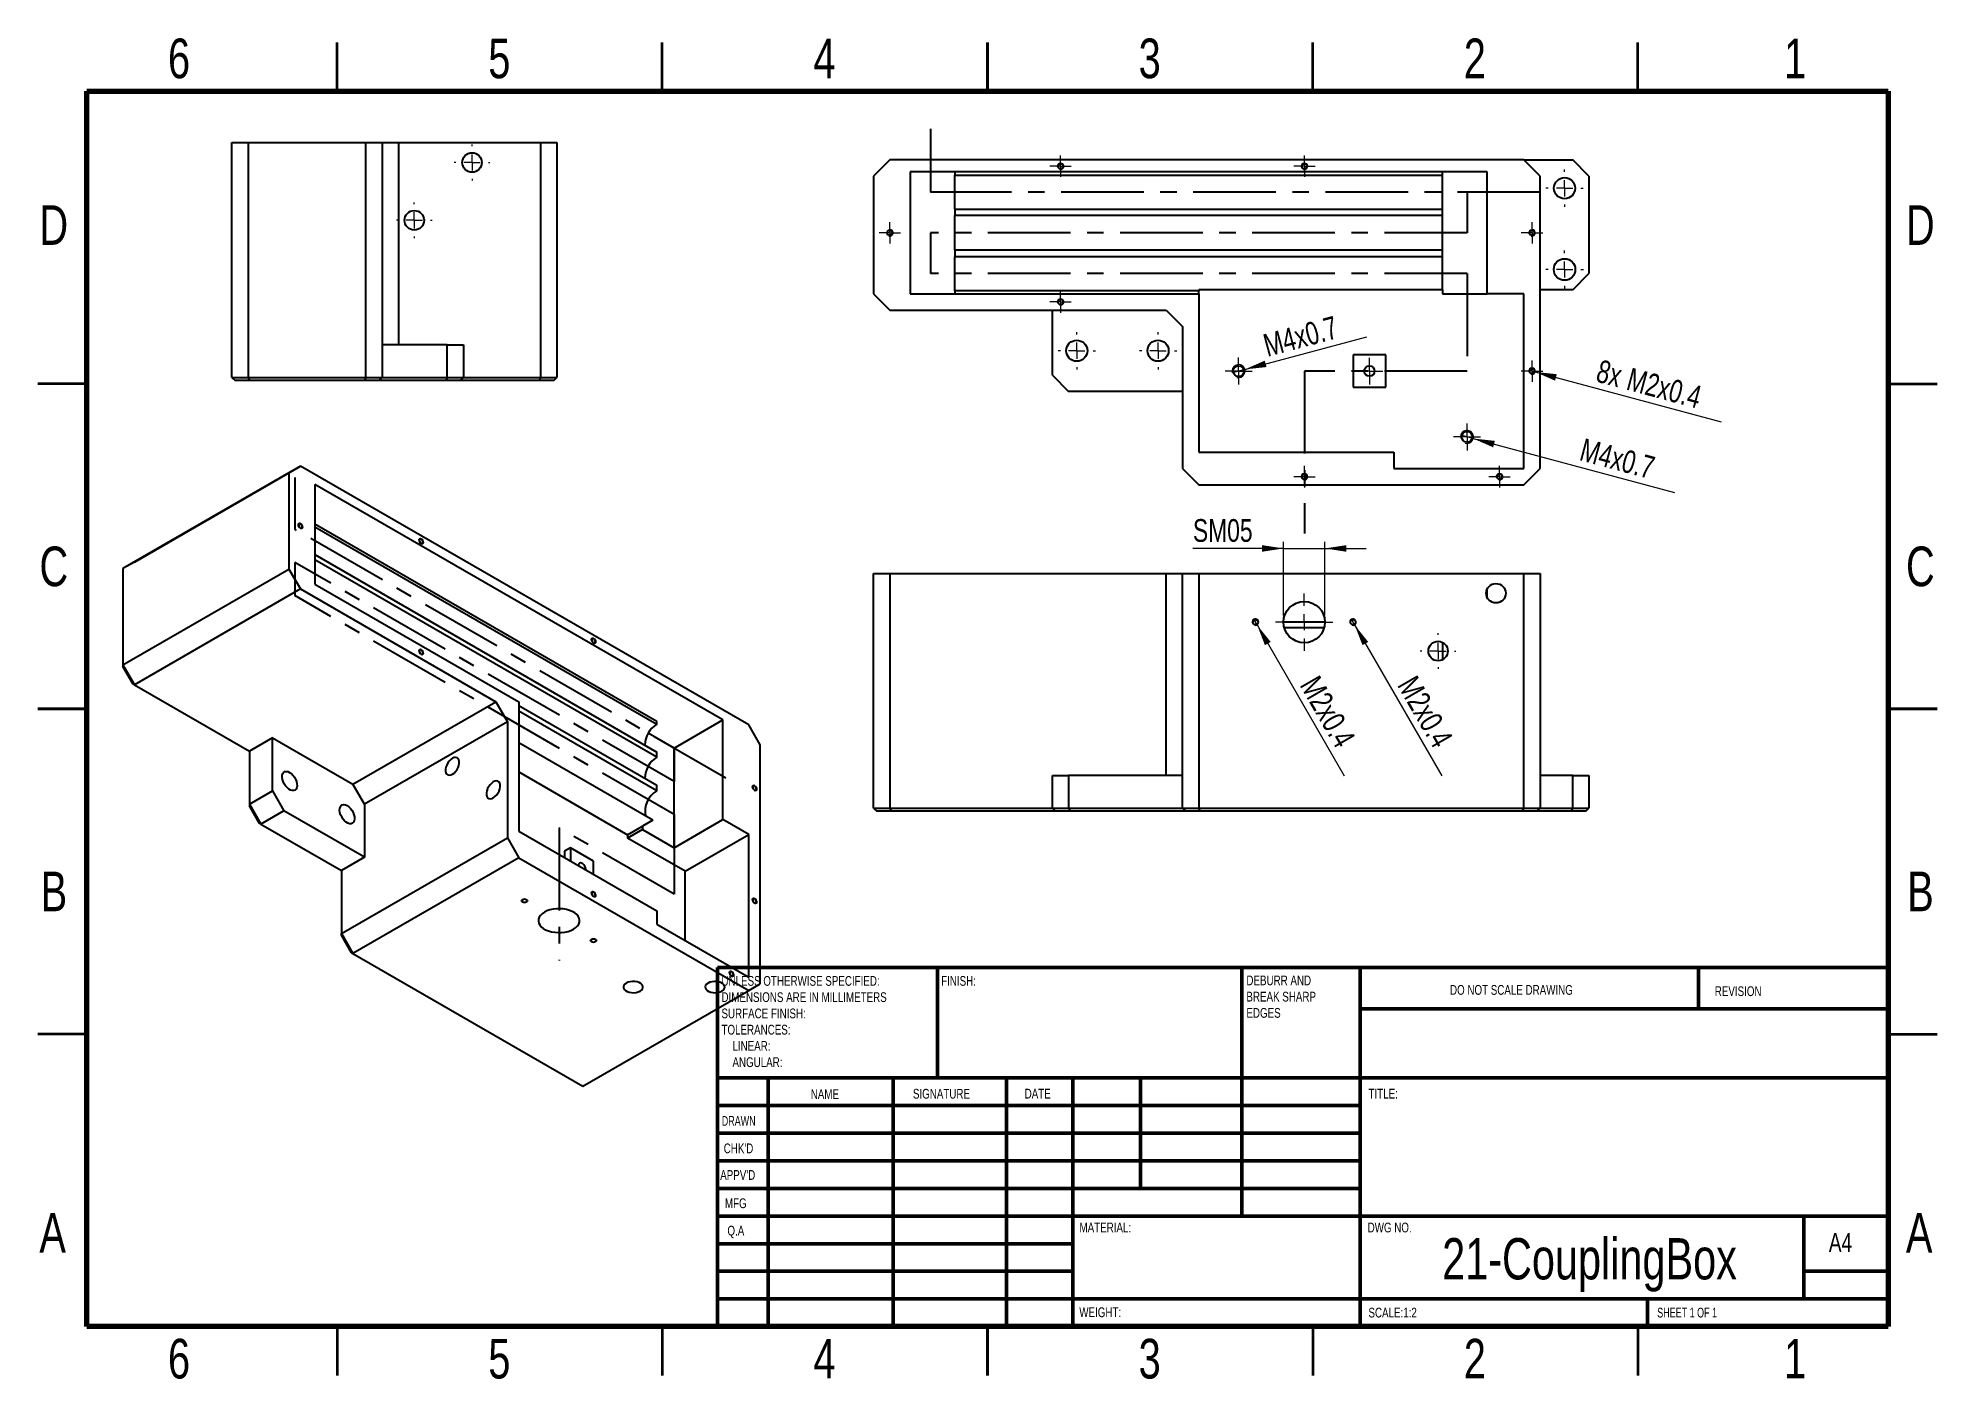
# Model space of a CAD drawing. Header units: millimetres. Extents: x 2 to 294, y 2 to 208.
import ezdxf

# ---------------------------------------------------------------- set-up
doc = ezdxf.new("R2010")
doc.units = ezdxf.units.MM
doc.linetypes.add('CENTERX2', pattern=[20.32, 12.7, -2.54, 2.54, -2.54])
doc.styles.add('SLDTEXTSTYLE0', font='TXT', dxfattribs={"width": 0.75})
doc.styles.add('SLDTEXTSTYLE1', font='TXT', dxfattribs={"width": 0.686449})
doc.styles.add('SLDTEXTSTYLE2', font='TXT', dxfattribs={"width": 0.6875})
doc.dimstyles.new('SLDDIMSTYLE0', dxfattribs={"dimtxt": 3.5, "dimasz": 3.302, "dimexe": 0, "dimexo": 0.0625, "dimgap": 0.875, "dimtad": 1, "dimlfac": 2, "dimrnd": 1e-09, "dimzin": 12, "dimdsep": 46, "dimtxsty": 'SLDTEXTSTYLE0', "dimblk1": 'NONE', "dimsah": 1, "dimcen": 0, "dimadec": 0, "dimazin": 3, "dimtfac": 1, "dimtmove": 0, "dimatfit": 3, "dimldrblk": 'NONE', "dimfxl": 0, "dimfrac": 2, "dimtolj": 1, "dimtzin": 12, "dimarcsym": 0})
doc.dimstyles.new('SLDDIMSTYLE1', dxfattribs={"dimtxt": 3.5, "dimasz": 3.302, "dimexe": 0, "dimexo": 0.0625, "dimgap": 0.875, "dimtad": 1, "dimlfac": 2, "dimrnd": 1e-09, "dimzin": 12, "dimdsep": 46, "dimtxsty": 'SLDTEXTSTYLE0', "dimblk1": 'NONE', "dimsah": 1, "dimcen": 0, "dimadec": 0, "dimazin": 3, "dimtfac": 1, "dimtmove": 0, "dimatfit": 3, "dimldrblk": 'NONE', "dimfxl": 0, "dimfrac": 2, "dimtolj": 1, "dimtzin": 12, "dimarcsym": 0})
doc.dimstyles.new('SLDDIMSTYLE2', dxfattribs={"dimtxt": 3.5, "dimasz": 3.302, "dimexe": 0, "dimexo": 0.0625, "dimgap": 0.875, "dimtad": 1, "dimlfac": 2, "dimrnd": 1e-09, "dimzin": 12, "dimdsep": 46, "dimtxsty": 'SLDTEXTSTYLE0', "dimsah": 1, "dimcen": 0.09, "dimadec": 0, "dimazin": 3, "dimtfac": 1, "dimtmove": 0, "dimatfit": 0, "dimfxl": 0, "dimfrac": 2, "dimtolj": 1, "dimtzin": 12, "dimarcsym": 0})

# ---------------------------------------------------------------- blocks, each defined once
blk = doc.blocks.new('SW_NOTE_0')
at = {"color": 0, "linetype": 'Continuous', "lineweight": 0, "char_height": 1.5, "attachment_point": 1, "style": 'SLDTEXTSTYLE0'}
for s, insert in [('UNLESS OTHERWISE SPECIFIED:', (0, 1.93)), ('DIMENSIONS ARE IN MILLIMETERS', (0, -0.57)), ('TOLERANCES:', (0, -5.57)), ('SURFACE FINISH:', (0, -3.07)), ('LINEAR:', (1.69, -8.07)), ('ANGULAR:', (1.69, -10.57))]:
    blk.add_mtext(s, dxfattribs=dict(at, insert=insert))
blk = doc.blocks.new('SW_NOTE_0_1')
at = {"color": 0, "linetype": 'Continuous', "lineweight": 0, "char_height": 1.5, "attachment_point": 1, "style": 'SLDTEXTSTYLE0'}
for s, insert in [('DEBURR AND', (0, 1.93)), ('BREAK SHARP', (0, -0.57)), ('EDGES', (0, -3.07))]:
    blk.add_mtext(s, dxfattribs=dict(at, insert=insert))
blk = doc.blocks.new('_D')
at = {"color": 7, "linetype": 'Continuous', "lineweight": 0}
for q in [(231.75, 157.1), (261.33, 149.17)]:
    blk.add_line((232.71, 156.84), q, dxfattribs=at)
at = {"color": 7, "linetype": 'Continuous', "lineweight": 18}
blk.add_solid([(232.71, 156.84), (235.77, 155.49), (236.03, 156.48)], dxfattribs=at)
at = {"color": 7, "linetype": 'Continuous', "lineweight": 18, "char_height": 3.5, "attachment_point": 1, "rotation": 345, "style": 'SLDTEXTSTYLE0'}
for s, insert in [('8x', (242.78, 158.79)), ('M2x0.4', (247.45, 157.54))]:
    blk.add_mtext(s, dxfattribs=dict(at, insert=insert))
blk = doc.blocks.new('_None')
blk = doc.blocks.new('_D_1')
at = {"color": 7, "linetype": 'Continuous', "lineweight": 0}
for q in [(206.82, 162.25), (186.14, 156.71)]:
    blk.add_line((188.07, 157.23), q, dxfattribs=at)
at = {"color": 7, "linetype": 'Continuous', "lineweight": 18}
blk.add_solid([(188.07, 157.23), (191.4, 157.59), (191.13, 158.57)], dxfattribs=at)
at = {"color": 7, "linetype": 'Continuous', "lineweight": 18, "insert": (190.62, 162.52), "char_height": 3.5, "attachment_point": 1, "rotation": 15, "style": 'SLDTEXTSTYLE0'}
blk.add_mtext('M4x0.7', dxfattribs=at)
blk = doc.blocks.new('_D_2')
at = {"color": 7, "linetype": 'Continuous', "lineweight": 0}
for q in [(221.26, 147.11), (254.13, 138.3)]:
    blk.add_line((223.2, 146.59), q, dxfattribs=at)
at = {"color": 7, "linetype": 'Continuous', "lineweight": 18}
blk.add_solid([(223.2, 146.59), (226.25, 145.24), (226.52, 146.23)], dxfattribs=at)
at = {"color": 7, "linetype": 'Continuous', "lineweight": 18, "insert": (240.25, 146.68), "char_height": 3.5, "attachment_point": 1, "rotation": 345, "style": 'SLDTEXTSTYLE0'}
blk.add_mtext('M4x0.7', dxfattribs=at)
blk = doc.blocks.new('SW_CENTERMARKSYMBOL_0')
at = {"color": 0, "linetype": 'Continuous', "lineweight": 18}
for p, q in [((-1.25, 0), (-2.05, 0)), ((0, 0), (-1.25, 0)), ((0, 1.25), (0, 2.05)), ((0, 0), (0, 1.25)), ((0, 0), (0, -1.25)), ((0, 0), (1.25, 0)), ((1.25, 0), (2.05, 0)), ((0, -1.25), (0, -2.05))]:
    blk.add_line(p, q, dxfattribs=at)
blk = doc.blocks.new('SW_CENTERMARKSYMBOL_1')
at = {"color": 0, "linetype": 'Continuous', "lineweight": 18}
for p, q in [((-2.5, 0), (-2.875, 0)), ((0, 0), (-1.25, 0)), ((0, 2.5), (0, 2.875)), ((0, 0), (0, 1.25)), ((0, 0), (0, -1.25)), ((0, 0), (1.25, 0)), ((2.5, 0), (2.875, 0)), ((0, -2.5), (0, -2.875))]:
    blk.add_line(p, q, dxfattribs=at)
blk = doc.blocks.new('SW_CENTERMARKSYMBOL_2')
at = {"color": 0, "linetype": 'Continuous', "lineweight": 18}
for p, q in [((-2.5, 0), (-2.875, 0)), ((0, 0), (-1.25, 0)), ((0, 2.5), (0, 2.875)), ((0, 0), (0, 1.25)), ((0, 0), (0, -1.25)), ((0, 0), (1.25, 0)), ((2.5, 0), (2.875, 0)), ((0, -2.5), (0, -2.875))]:
    blk.add_line(p, q, dxfattribs=at)
blk = doc.blocks.new('SW_CENTERMARKSYMBOL_3')
at = {"color": 0, "linetype": 'Continuous', "lineweight": 18}
for p, q in [((-2.5, 0), (-2.875, 0)), ((0, 0), (-1.25, 0)), ((0, 2.5), (0, 2.875)), ((0, 0), (0, 1.25)), ((0, 0), (0, -1.25)), ((0, 0), (1.25, 0)), ((2.5, 0), (2.875, 0)), ((0, -2.5), (0, -2.875))]:
    blk.add_line(p, q, dxfattribs=at)
blk = doc.blocks.new('SW_CENTERMARKSYMBOL_4')
at = {"color": 0, "linetype": 'Continuous', "lineweight": 18}
for p, q in [((-2.5, 0), (-2.9, 0)), ((0, 0), (-1.25, 0)), ((0, 2.5), (0, 2.9)), ((0, 0), (0, 1.25)), ((0, 0), (0, -1.25)), ((0, 0), (1.25, 0)), ((2.5, 0), (2.9, 0)), ((0, -2.5), (0, -2.9))]:
    blk.add_line(p, q, dxfattribs=at)
blk = doc.blocks.new('SW_CENTERMARKSYMBOL_5')
at = {"color": 0, "linetype": 'Continuous', "lineweight": 18}
for p, q in [((-1.25, 0), (-1.65, 0)), ((0, 0), (-1.25, 0)), ((0, 1.25), (0, 1.65)), ((0, 0), (0, 1.25)), ((0, 0), (0, -1.25)), ((0, 0), (1.25, 0)), ((1.25, 0), (1.65, 0)), ((0, -1.25), (0, -1.65))]:
    blk.add_line(p, q, dxfattribs=at)
blk = doc.blocks.new('SW_CENTERMARKSYMBOL_6')
at = {"color": 0, "linetype": 'Continuous', "lineweight": 18}
for p, q in [((-1.25, 0), (-1.65, 0)), ((0, 0), (-1.25, 0)), ((0, 1.25), (0, 1.65)), ((0, 0), (0, 1.25)), ((0, 0), (0, -1.25)), ((0, 0), (1.25, 0)), ((1.25, 0), (1.65, 0)), ((0, -1.25), (0, -1.65))]:
    blk.add_line(p, q, dxfattribs=at)
blk = doc.blocks.new('SW_CENTERMARKSYMBOL_7')
at = {"color": 0, "linetype": 'Continuous', "lineweight": 18}
for p, q in [((-1.25, 0), (-1.65, 0)), ((0, 0), (-1.25, 0)), ((0, 1.25), (0, 1.65)), ((0, 0), (0, 1.25)), ((0, 0), (0, -1.25)), ((0, 0), (1.25, 0)), ((1.25, 0), (1.65, 0)), ((0, -1.25), (0, -1.65))]:
    blk.add_line(p, q, dxfattribs=at)
blk = doc.blocks.new('SW_CENTERMARKSYMBOL_8')
at = {"color": 0, "linetype": 'Continuous', "lineweight": 18}
for p, q in [((-1.25, 0), (-1.65, 0)), ((0, 0), (-1.25, 0)), ((0, 1.25), (0, 1.65)), ((0, 0), (0, 1.25)), ((0, 0), (0, -1.25)), ((0, 0), (1.25, 0)), ((1.25, 0), (1.65, 0)), ((0, -1.25), (0, -1.65))]:
    blk.add_line(p, q, dxfattribs=at)
blk = doc.blocks.new('SW_CENTERMARKSYMBOL_9')
at = {"color": 0, "linetype": 'Continuous', "lineweight": 18}
for p, q in [((-1.25, 0), (-1.65, 0)), ((0, 0), (-1.25, 0)), ((0, 1.25), (0, 1.65)), ((0, 0), (0, 1.25)), ((0, 0), (0, -1.25)), ((0, 0), (1.25, 0)), ((1.25, 0), (1.65, 0)), ((0, -1.25), (0, -1.65))]:
    blk.add_line(p, q, dxfattribs=at)
blk = doc.blocks.new('SW_CENTERMARKSYMBOL_10')
at = {"color": 0, "linetype": 'Continuous', "lineweight": 18}
for p, q in [((-1.25, 0), (-1.65, 0)), ((0, 0), (-1.25, 0)), ((0, 1.25), (0, 1.65)), ((0, 0), (0, 1.25)), ((0, 0), (0, -1.25)), ((0, 0), (1.25, 0)), ((1.25, 0), (1.65, 0)), ((0, -1.25), (0, -1.65))]:
    blk.add_line(p, q, dxfattribs=at)
blk = doc.blocks.new('SW_CENTERMARKSYMBOL_11')
at = {"color": 0, "linetype": 'Continuous', "lineweight": 18}
for p, q in [((-1.25, 0), (-2.075, 0)), ((0, 0), (-1.25, 0)), ((0, 1.25), (0, 2.075)), ((0, 0), (0, 1.25)), ((0, 0), (0, -1.25)), ((0, 0), (1.25, 0)), ((1.25, 0), (2.075, 0)), ((0, -1.25), (0, -2.075))]:
    blk.add_line(p, q, dxfattribs=at)
blk = doc.blocks.new('SW_CENTERMARKSYMBOL_12')
at = {"color": 0, "linetype": 'Continuous', "lineweight": 18}
for p, q in [((-1.25, 0), (-2.075, 0)), ((0, 0), (-1.25, 0)), ((0, 1.25), (0, 2.075)), ((0, 0), (0, 1.25)), ((0, 0), (0, -1.25)), ((0, 0), (1.25, 0)), ((1.25, 0), (2.075, 0)), ((0, -1.25), (0, -2.075))]:
    blk.add_line(p, q, dxfattribs=at)
blk = doc.blocks.new('SW_CENTERMARKSYMBOL_13')
at = {"color": 0, "linetype": 'Continuous', "lineweight": 18}
for p, q in [((-1.25, 0), (-1.65, 0)), ((0, 0), (-1.25, 0)), ((0, 1.25), (0, 1.65)), ((0, 0), (0, 1.25)), ((0, 0), (0, -1.25)), ((0, 0), (1.25, 0)), ((1.25, 0), (1.65, 0)), ((0, -1.25), (0, -1.65))]:
    blk.add_line(p, q, dxfattribs=at)
blk = doc.blocks.new('SW_CENTERMARKSYMBOL_14')
at = {"color": 0, "linetype": 'Continuous', "lineweight": 18}
for p, q in [((-1.25, 0), (-1.65, 0)), ((0, 0), (-1.25, 0)), ((0, 1.25), (0, 1.65)), ((0, 0), (0, 1.25)), ((0, 0), (0, -1.25)), ((0, 0), (1.25, 0)), ((1.25, 0), (1.65, 0)), ((0, -1.25), (0, -1.65))]:
    blk.add_line(p, q, dxfattribs=at)
blk = doc.blocks.new('_D_3')
at = {"color": 7, "linetype": 'Continuous', "lineweight": 0}
for p, q in [((194.02, 129.69), (180.09, 129.69)), ((194.02, 119.35), (194.02, 130.69)), ((194.02, 129.69), (200.37, 129.69)), ((200.37, 119.35), (200.37, 130.69)), ((200.37, 129.69), (206.72, 129.69))]:
    blk.add_line(p, q, dxfattribs=at)
at = {"color": 7, "linetype": 'Continuous', "lineweight": 18}
for points in [[(194.02, 129.69), (190.72, 130.19), (190.72, 129.18)], [(200.37, 129.69), (203.68, 129.18), (203.68, 130.19)]]:
    blk.add_solid(points, dxfattribs=at)
at = {"color": 7, "linetype": 'Continuous', "lineweight": 18, "insert": (180.09, 134.2), "char_height": 3.5, "attachment_point": 1, "style": 'SLDTEXTSTYLE0'}
blk.add_mtext('SM05', dxfattribs=at)
blk = doc.blocks.new('_D_4')
at = {"color": 7, "linetype": 'Continuous', "lineweight": 0}
for q in [(189.45, 118.79), (203.36, 94.7)]:
    blk.add_line((189.95, 117.92), q, dxfattribs=at)
at = {"color": 7, "linetype": 'Continuous', "lineweight": 18}
blk.add_solid([(189.95, 117.92), (191.16, 114.81), (192.04, 115.31)], dxfattribs=at)
at = {"color": 7, "linetype": 'Continuous', "lineweight": 18, "insert": (199.45, 110.43), "char_height": 3.5, "attachment_point": 1, "rotation": 300, "style": 'SLDTEXTSTYLE0'}
blk.add_mtext('M2x0.4', dxfattribs=at)
blk = doc.blocks.new('_D_5')
at = {"color": 7, "linetype": 'Continuous', "lineweight": 0}
for q in [(204.45, 118.79), (218.36, 94.7)]:
    blk.add_line((204.95, 117.92), q, dxfattribs=at)
at = {"color": 7, "linetype": 'Continuous', "lineweight": 18}
blk.add_solid([(204.95, 117.92), (206.16, 114.81), (207.04, 115.31)], dxfattribs=at)
at = {"color": 7, "linetype": 'Continuous', "lineweight": 18, "insert": (214.45, 110.43), "char_height": 3.5, "attachment_point": 1, "rotation": 300, "style": 'SLDTEXTSTYLE0'}
blk.add_mtext('M2x0.4', dxfattribs=at)
blk = doc.blocks.new('SW_CENTERMARKSYMBOL_15')
at = {"color": 0, "linetype": 'Continuous', "lineweight": 18}
for p, q in [((-2.5, 0), (-2.75, 0)), ((0, 0), (-1.25, 0)), ((0, 2.5), (0, 2.75)), ((0, 0), (0, 1.25)), ((0, 0), (0, -1.25)), ((0, 0), (1.25, 0)), ((2.5, 0), (2.75, 0)), ((0, -2.5), (0, -2.75))]:
    blk.add_line(p, q, dxfattribs=at)
blk = doc.blocks.new('SW_CENTERMARKSYMBOL_16')
at = {"color": 0, "linetype": 'Continuous', "lineweight": 18}
for p, q in [((0, 2.5), (0, 4.425)), ((-2.5, 0), (-4.425, 0)), ((0, 0), (-1.25, 0)), ((0, 0), (0, 1.25)), ((0, 0), (0, -1.25)), ((0, 0), (1.25, 0)), ((2.5, 0), (4.425, 0)), ((0, -2.5), (0, -4.425))]:
    blk.add_line(p, q, dxfattribs=at)
blk = doc.blocks.new('SW_CENTERMARKSYMBOL_17')
at = {"color": 0, "linetype": 'Continuous', "lineweight": 18}
for p, q in [((-2.5, 0), (-2.75, 0)), ((0, 0), (-1.25, 0)), ((0, 2.5), (0, 2.75)), ((0, 0), (0, 1.25)), ((0, 0), (0, -1.25)), ((0, 0), (1.25, 0)), ((2.5, 0), (2.75, 0)), ((0, -2.5), (0, -2.75))]:
    blk.add_line(p, q, dxfattribs=at)
blk = doc.blocks.new('SW_CENTERMARKSYMBOL_18')
at = {"color": 0, "linetype": 'Continuous', "lineweight": 18}
for p, q in [((-2.5, 0), (-2.75, 0)), ((0, 0), (-1.25, 0)), ((0, 2.5), (0, 2.75)), ((0, 0), (0, 1.25)), ((0, 0), (0, -1.25)), ((0, 0), (1.25, 0)), ((2.5, 0), (2.75, 0)), ((0, -2.5), (0, -2.75))]:
    blk.add_line(p, q, dxfattribs=at)

msp = doc.modelspace()

# ---------------------------------------------------------------- linework, layer by layer
at = {"color": 7, "linetype": 'Continuous', "lineweight": 35}
for p, q in [((48.5, 200), (48.5, 207.5)), ((98.5, 200), (98.5, 207.5)), ((148.5, 207.5), (148.5, 200)), ((148.5, 200), (148.5, 207.5)), ((198.5, 200), (198.5, 207.5)), ((248.5, 200), (248.5, 207.5)), ((10, 155), (2.5, 155)), ((287, 155), (294.5, 155)), ((2.5, 105), (10, 105)), ((10, 105), (2.5, 105)), ((294.5, 105), (287, 105)), ((287, 105), (294.5, 105)), ((10, 55), (2.5, 55)), ((287, 55), (294.5, 55)), ((48.5, 10), (48.5, 2.5)), ((98.5, 10), (98.5, 2.5)), ((148.5, 2.5), (148.5, 10)), ((148.5, 10), (148.5, 2.5)), ((198.5, 10), (198.5, 2.5)), ((248.5, 10), (248.5, 2.5))]:
    msp.add_line(p, q, dxfattribs=at)
at = {"color": 7, "linetype": 'Continuous', "lineweight": 70}
for p, q in [((10, 10), (10, 200)), ((10, 200), (287, 200)), ((287, 200), (287, 10)), ((287, 10), (10, 10))]:
    msp.add_line(p, q, dxfattribs=at)
at = {"color": 7, "linetype": 'CENTERX2'}
for p, q in [((139.7295, 194.2184), (139.7295, 184.4697)), ((233.4795, 184.4697), (139.7295, 184.4697)), ((222.2295, 184.4697), (222.2295, 178.2197)), ((222.2295, 178.2197), (139.7295, 178.2197)), ((139.7295, 178.2197), (139.7295, 171.9697)), ((222.2295, 171.9697), (139.7295, 171.9697)), ((222.2295, 171.9697), (222.2295, 156.9697)), ((222.2295, 156.9697), (197.2295, 156.9697)), ((197.2295, 156.9697), (197.2295, 131.9697)), ((41.9714, 140.5988), (41.9714, 132.6385)), ((108.2627, 94.3694), (41.9714, 132.6385)), ((100.3077, 93.8583), (41.9714, 127.5352)), ((41.9714, 127.5352), (41.9714, 122.4318)), ((100.3077, 88.755), (41.9714, 122.4318)), ((100.3077, 98.9617), (100.3077, 93.8583)), ((100.3077, 88.755), (100.3077, 76.5068)), ((100.3077, 76.5068), (82.6301, 86.7119)), ((82.6301, 86.7119), (82.6301, 66.2984))]:
    msp.add_line(p, q, dxfattribs=at)
at = {"color": 7, "linetype": 'Continuous', "lineweight": 25}
for p, q in [((32.3027, 156.0036), (32.3027, 192.1036)), ((32.3027, 192.1036), (34.8027, 192.1036)), ((34.8027, 192.1036), (34.8027, 156.0036)), ((34.8027, 192.1036), (52.9277, 192.1036)), ((52.9277, 156.0036), (52.9277, 192.1036)), ((52.9277, 192.1036), (55.4277, 192.1036)), ((55.4277, 192.1036), (55.4277, 156.0036)), ((55.4277, 192.1036), (57.9277, 192.1036)), ((57.9277, 192.1036), (57.9277, 161.0036)), ((57.9277, 192.1036), (79.8027, 192.1036)), ((79.8027, 156.0036), (79.8027, 192.1036)), ((79.8027, 192.1036), (82.3027, 192.1036)), ((82.3027, 192.1036), (82.3027, 156.0036)), ((133.4795, 189.4697), (130.9795, 186.9697)), ((130.9795, 186.9697), (130.9795, 168.8447)), ((230.9795, 189.4697), (133.4795, 189.4697)), ((136.6045, 187.5947), (136.6045, 168.8447)), ((225.3545, 187.5947), (136.6045, 187.5947)), ((143.4795, 187.5947), (143.4795, 187.1259)), ((143.4795, 187.1259), (218.4795, 187.1259)), ((143.4795, 181.8759), (143.4795, 187.1259)), ((218.4795, 187.1259), (218.4795, 187.5947)), ((218.4795, 181.8759), (218.4795, 187.1259)), ((225.3545, 168.8447), (225.3545, 187.5947)), ((233.4795, 186.9697), (230.9795, 189.4697)), ((230.9795, 189.4697), (238.4795, 189.4697)), ((233.4795, 141.9697), (233.4795, 186.9697)), ((240.9795, 186.9697), (238.4795, 189.4697)), ((240.9795, 186.9697), (240.9795, 171.9697)), ((143.4795, 181.8759), (218.4795, 181.8759)), ((143.4795, 181.8759), (143.4795, 180.8888)), ((218.4795, 180.8888), (218.4795, 181.8759)), ((218.4795, 180.8888), (143.4795, 180.8888)), ((143.4795, 175.6388), (143.4795, 180.8888)), ((218.4795, 175.6388), (218.4795, 180.8888)), ((143.4795, 175.6388), (218.4795, 175.6388)), ((143.4795, 175.6388), (143.4795, 174.5634)), ((218.4795, 174.5634), (218.4795, 175.6388)), ((218.4795, 174.5634), (143.4795, 174.5634)), ((143.4795, 169.3134), (143.4795, 174.5634)), ((218.4795, 169.4697), (218.4795, 174.5634)), ((218.4795, 169.4697), (180.9795, 169.4697)), ((180.9795, 169.4697), (180.9795, 169.3134)), ((218.4795, 169.4697), (218.4795, 168.8447)), ((238.4795, 169.4697), (233.4795, 169.4697)), ((238.4795, 169.4697), (240.9795, 171.9697)), ((130.9795, 168.8447), (133.4795, 166.3447)), ((136.6045, 168.8447), (180.9795, 168.8447)), ((180.9795, 169.3134), (143.4795, 169.3134)), ((143.4795, 169.3134), (143.4795, 168.8447)), ((180.9795, 168.8447), (180.9795, 169.3134)), ((180.9795, 168.8447), (180.9795, 144.4697)), ((218.4795, 168.8447), (225.3545, 168.8447)), ((230.9795, 168.8447), (225.3545, 168.8447)), ((230.9795, 141.9697), (230.9795, 168.8447)), ((133.4795, 166.3447), (175.9795, 166.3447)), ((158.4795, 156.3447), (158.4795, 166.3447)), ((175.9795, 166.3447), (178.4795, 163.8447)), ((178.4795, 163.8447), (178.4795, 141.9697)), ((65.4277, 161.0036), (55.4277, 161.0036)), ((65.4277, 156.0036), (65.4277, 161.0036)), ((65.4277, 161.0036), (67.9277, 161.0036)), ((67.9277, 161.0036), (67.9277, 156.0036)), ((209.7295, 159.4697), (204.7295, 159.4697)), ((204.7295, 159.4697), (204.7295, 154.4697)), ((209.7295, 154.4697), (209.7295, 159.4697)), ((32.3027, 156.0036), (34.8027, 156.0036)), ((32.3027, 156.0036), (32.8027, 155.5036)), ((35.0098, 155.5036), (32.8027, 155.5036)), ((34.8027, 156.0036), (52.9277, 156.0036)), ((34.8027, 156.0036), (35.0098, 155.5036)), ((52.7206, 155.5036), (35.0098, 155.5036)), ((52.9277, 156.0036), (52.7206, 155.5036)), ((54.9277, 155.5036), (52.7206, 155.5036)), ((52.9277, 156.0036), (55.4277, 156.0036)), ((55.4277, 156.0036), (54.9277, 155.5036)), ((65.2206, 155.5036), (54.9277, 155.5036)), ((55.4277, 156.0036), (65.4277, 156.0036)), ((65.4277, 156.0036), (65.2206, 155.5036)), ((67.4277, 155.5036), (65.2206, 155.5036)), ((65.4277, 156.0036), (67.9277, 156.0036)), ((67.9277, 156.0036), (67.4277, 155.5036)), ((79.5956, 155.5036), (67.4277, 155.5036)), ((67.9277, 156.0036), (79.8027, 156.0036)), ((79.5956, 155.5036), (79.8027, 156.0036)), ((81.8027, 155.5036), (79.5956, 155.5036)), ((79.8027, 156.0036), (82.3027, 156.0036)), ((81.8027, 155.5036), (82.3027, 156.0036)), ((158.4795, 156.3447), (160.9795, 153.8447)), ((178.4795, 153.8447), (160.9795, 153.8447)), ((204.7295, 154.4697), (209.7295, 154.4697)), ((180.9795, 144.4697), (210.9795, 144.4697)), ((210.9795, 144.4697), (210.9795, 141.9697)), ((41.0875, 141.3132), (15.561, 126.5771)), ((17.3288, 127.5979), (42.8553, 142.3341)), ((42.8553, 142.3341), (41.0875, 141.3132)), ((41.0875, 141.3132), (41.0875, 126.5134)), ((111.7982, 102.5342), (42.8553, 142.3341)), ((178.4795, 141.9697), (180.9795, 139.4697)), ((210.9795, 141.9697), (230.9795, 141.9697)), ((230.9795, 139.4697), (233.4795, 141.9697)), ((107.8207, 103.2993), (45.065, 139.5274)), ((45.065, 139.5274), (45.065, 124.2173)), ((180.9795, 139.4697), (230.9795, 139.4697)), ((97.6561, 103.0442), (45.065, 133.4043)), ((45.065, 133.0216), (97.6561, 102.6614)), ((45.065, 128.7348), (97.6561, 98.3746)), ((17.3288, 127.5979), (15.561, 126.5771)), ((15.561, 126.5771), (15.561, 111.7772)), ((15.561, 111.7772), (41.0875, 126.5134)), ((41.0875, 126.5134), (42.8553, 123.4516)), ((97.6561, 97.5686), (45.065, 127.9288)), ((130.9795, 89.7522), (130.9795, 125.8522)), ((130.9795, 125.8522), (133.4795, 125.8522)), ((133.4795, 125.8522), (133.4795, 89.7522)), ((133.4795, 125.8522), (175.9795, 125.8522)), ((175.9795, 94.7522), (175.9795, 125.8522)), ((175.9795, 125.8522), (178.4795, 125.8522)), ((178.4795, 125.8522), (180.9795, 125.8522)), ((178.4795, 89.7522), (178.4795, 125.8522)), ((180.9795, 125.8522), (230.9795, 125.8522)), ((180.9795, 125.8522), (180.9795, 89.7522)), ((230.9795, 89.7522), (230.9795, 125.8522)), ((230.9795, 125.8522), (233.4795, 125.8522)), ((233.4795, 125.8522), (233.4795, 89.7522)), ((42.8553, 123.4516), (17.3288, 108.7154)), ((42.8553, 123.4516), (72.9073, 106.1029)), ((45.065, 124.2173), (76.4429, 106.1032)), ((225.3545, 122.0847), (225.3545, 123.5097)), ((200.3733, 118.3522), (194.0233, 118.3522)), ((200.2454, 117.4601), (194.1512, 117.4601)), ((218.4795, 115.2365), (218.4795, 115.2272)), ((218.4795, 115.2272), (218.4795, 112.5779)), ((218.4795, 115.2272), (218.497, 115.2272)), ((15.561, 111.7772), (17.3288, 108.7154)), ((15.561, 111.7772), (15.561, 111.5382)), ((17.1216, 108.835), (15.561, 111.5382)), ((17.3288, 108.7154), (17.1216, 108.835)), ((17.3288, 108.7154), (35.0064, 98.5103)), ((50.9163, 93.4077), (72.9073, 106.1029)), ((72.9073, 106.1029), (74.6751, 103.041)), ((76.4429, 106.1032), (76.4429, 86.2)), ((76.4429, 105.5279), (97.6561, 93.2818)), ((74.6751, 103.041), (52.6841, 90.3459)), ((74.6751, 103.041), (74.6751, 85.1792)), ((97.6561, 92.4036), (76.4429, 104.6497)), ((97.6561, 102.6614), (97.6561, 103.0442)), ((100.3077, 98.9621), (107.8207, 103.2993)), ((107.8207, 87.9892), (107.8207, 103.2993)), ((113.566, 99.4723), (111.7982, 102.5342)), ((38.542, 100.5513), (35.0064, 98.5103)), ((38.542, 100.5513), (50.9163, 93.4077)), ((38.542, 92.3859), (38.542, 100.5513)), ((97.0253, 87.8802), (76.4429, 99.7621)), ((100.3077, 98.9621), (96.3327, 101.2569)), ((113.566, 62.728), (113.566, 99.4723)), ((35.0064, 98.5103), (35.0064, 90.3449)), ((97.6561, 97.5686), (97.6561, 98.3746)), ((100.3077, 83.652), (100.3077, 98.9621)), ((76.4429, 95.3063), (93.166, 85.6523)), ((158.4795, 89.7522), (158.4795, 94.7522)), ((158.4795, 94.7522), (160.9795, 94.7522)), ((160.9795, 94.7522), (160.9795, 89.7522)), ((178.4795, 94.7522), (160.9795, 94.7522)), ((238.4795, 94.7522), (233.4795, 94.7522)), ((238.4795, 89.7522), (238.4795, 94.7522)), ((238.4795, 94.7522), (240.9795, 94.7522)), ((240.9795, 94.7522), (240.9795, 89.7522)), ((35.0064, 90.3449), (38.542, 92.3859)), ((38.542, 92.3859), (40.3097, 89.324)), ((52.6841, 90.3459), (50.9163, 93.4077)), ((97.6561, 92.4036), (97.6561, 93.2818)), ((35.0064, 90.3449), (36.7742, 87.283)), ((35.0064, 90.3449), (35.0064, 90.1058)), ((36.5671, 87.4026), (35.0064, 90.1058)), ((40.3097, 89.324), (36.7742, 87.283)), ((52.6841, 82.1805), (40.3097, 89.324)), ((52.6841, 90.3459), (52.6841, 82.1805)), ((97.0253, 87.8802), (95.4464, 86.9687)), ((100.3077, 83.652), (107.8207, 87.9892)), ((111.7982, 85.693), (107.8207, 87.9892)), ((130.9795, 89.7522), (133.4795, 89.7522)), ((130.9795, 89.7522), (131.4795, 89.2522)), ((133.6867, 89.2522), (131.4795, 89.2522)), ((133.4795, 89.7522), (158.4795, 89.7522)), ((133.4795, 89.7522), (133.6867, 89.2522)), ((158.9795, 89.2522), (133.6867, 89.2522)), ((158.4795, 89.7522), (160.9795, 89.7522)), ((158.4795, 89.7522), (158.9795, 89.2522)), ((161.1867, 89.2522), (158.9795, 89.2522)), ((160.9795, 89.7522), (178.4795, 89.7522)), ((160.9795, 89.7522), (161.1867, 89.2522)), ((178.9795, 89.2522), (161.1867, 89.2522)), ((178.4795, 89.7522), (180.9795, 89.7522)), ((178.9795, 89.2522), (178.4795, 89.7522)), ((181.1867, 89.2522), (178.9795, 89.2522)), ((180.9795, 89.7522), (230.9795, 89.7522)), ((181.1867, 89.2522), (180.9795, 89.7522)), ((230.7724, 89.2522), (181.1867, 89.2522)), ((230.7724, 89.2522), (230.9795, 89.7522)), ((232.9795, 89.2522), (230.7724, 89.2522)), ((230.9795, 89.7522), (233.4795, 89.7522)), ((232.9795, 89.2522), (233.4795, 89.7522)), ((238.2724, 89.2522), (232.9795, 89.2522)), ((233.4795, 89.7522), (238.4795, 89.7522)), ((238.2724, 89.2522), (238.4795, 89.7522)), ((240.4795, 89.2522), (238.2724, 89.2522)), ((238.4795, 89.7522), (240.9795, 89.7522)), ((240.4795, 89.2522), (240.9795, 89.7522)), ((36.7742, 87.283), (36.5671, 87.4026)), ((36.7742, 87.283), (49.1486, 80.1394)), ((49.1486, 70.443), (74.6751, 85.1792)), ((74.6751, 85.1792), (76.4429, 82.1173)), ((76.4429, 86.2), (97.6561, 73.9539)), ((93.166, 85.6523), (95.4464, 86.9687)), ((95.4464, 86.4584), (93.166, 85.1419)), ((93.166, 85.6523), (93.166, 85.1419)), ((102.0048, 80.0394), (93.166, 85.1419)), ((95.4464, 86.9687), (95.4464, 86.4584)), ((95.4464, 86.4584), (100.3077, 83.652)), ((102.0048, 80.0394), (111.7982, 85.693)), ((111.7982, 63.7485), (111.7982, 85.693)), ((52.6841, 82.1805), (49.1486, 80.1394)), ((76.4429, 82.1173), (50.9163, 67.3812)), ((76.4429, 82.1173), (111.7982, 61.7071)), ((84.3978, 83.6507), (83.4432, 83.0997)), ((83.4432, 83.0997), (83.4432, 82.1588)), ((84.3978, 83.6507), (84.3978, 81.6077)), ((87.9334, 81.6097), (84.3978, 83.6507)), ((49.1486, 80.1394), (49.1486, 70.443)), ((87.9334, 79.5667), (87.9334, 81.6097)), ((102.0048, 69.4021), (102.0048, 80.0394)), ((97.6561, 73.9539), (97.6561, 71.9126)), ((49.1486, 70.443), (50.9163, 67.3812)), ((49.1486, 70.2039), (49.1486, 70.443)), ((50.7092, 67.5008), (49.1486, 70.2039)), ((97.6561, 71.9126), (111.7982, 63.7485)), ((50.7092, 67.5008), (50.9163, 67.3812)), ((50.9163, 67.3812), (86.2717, 46.971)), ((86.2717, 46.971), (111.7982, 61.7071)), ((111.7982, 61.7071), (113.566, 62.728))]:
    msp.add_line(p, q, dxfattribs=at)
at = {"color": 7, "linetype": 'Continuous', "lineweight": 50}
for p, q in [((107, 65.25), (287, 65.25)), ((107, 65.25), (107, 10)), ((140.8, 48.25), (140.8, 65.25)), ((187.6, 65.25), (187.6, 27)), ((205.8, 65.25), (205.8, 10)), ((257.8, 58.875), (257.8, 65.25)), ((287, 58.875), (205.8, 58.875)), ((287, 48.25), (107, 48.25)), ((114.8, 48.25), (114.8, 10)), ((133.991, 48.25), (133.991, 10)), ((151.3989, 48.25), (151.3989, 10)), ((161.6, 10), (161.6, 48.25)), ((172, 31.25), (172, 48.25)), ((205.8, 44), (107, 44)), ((205.8, 39.75), (107, 39.75)), ((205.8, 35.5), (107, 35.5)), ((205.8, 31.25), (107, 31.25)), ((161.6, 27), (107, 27)), ((161.6, 27), (287, 27)), ((274, 14.25), (274, 27)), ((161.6, 22.7499), (107, 22.7499)), ((161.6, 18.5), (107, 18.5)), ((287, 18.5), (274, 18.5)), ((107, 14.25), (287, 14.25)), ((250, 10), (250, 14.25))]:
    msp.add_line(p, q, dxfattribs=at)
at = {"color": 7, "linetype": 'Continuous', "lineweight": 18, "flags": 128}
for points in [[(42.8553, 132.7397), (42.72, 132.8489), (42.6053, 133.0036), (42.5287, 133.1803), (42.5018, 133.3521), (42.5287, 133.4928), (42.6053, 133.581), (42.72, 133.6033), (42.8553, 133.5562), (42.9906, 133.4471), (43.1053, 133.2923), (43.182, 133.1156), (43.2089, 132.9439), (43.182, 132.8032), (43.1053, 132.715), (42.9906, 132.6927), (42.8553, 132.7397)], [(61.4169, 130.3939), (61.2816, 130.5031), (61.1669, 130.6578), (61.0902, 130.8345), (61.0633, 131.0063), (61.0902, 131.147), (61.1669, 131.2352), (61.2816, 131.2575), (61.4169, 131.2104), (61.5522, 131.1012), (61.6669, 130.9465), (61.7435, 130.7698), (61.7704, 130.5981), (61.7435, 130.4574), (61.6669, 130.3691), (61.5522, 130.3469), (61.4169, 130.3939)], [(61.4169, 113.3486), (61.2816, 113.4578), (61.1669, 113.6125), (61.0902, 113.7892), (61.0633, 113.961), (61.0902, 114.1017), (61.1669, 114.1899), (61.2816, 114.2122), (61.4169, 114.1651), (61.5522, 114.056), (61.6669, 113.9012), (61.7435, 113.7245), (61.7704, 113.5528), (61.7435, 113.4121), (61.6669, 113.3239), (61.5522, 113.3016), (61.4169, 113.3486)], [(87.9334, 115.0862), (87.7981, 115.1954), (87.6834, 115.3501), (87.6067, 115.5268), (87.5798, 115.6986), (87.6067, 115.8393), (87.6834, 115.9275), (87.7981, 115.9498), (87.9334, 115.9028), (88.0687, 115.7936), (88.1834, 115.6389), (88.26, 115.4622), (88.2869, 115.2904), (88.26, 115.1497), (88.1834, 115.0615), (88.0687, 115.0392), (87.9334, 115.0862)], [(112.6821, 92.4296), (112.5468, 92.5387), (112.4321, 92.6935), (112.3555, 92.8702), (112.3286, 93.0419), (112.3555, 93.1826), (112.4321, 93.2708), (112.5468, 93.2931), (112.6821, 93.2461), (112.8174, 93.1369), (112.9321, 92.9822), (113.0087, 92.8055), (113.0357, 92.6337), (113.0087, 92.493), (112.9321, 92.4048), (112.8174, 92.3825), (112.6821, 92.4296)], [(87.9334, 76.0964), (87.7981, 76.2056), (87.6834, 76.3603), (87.6067, 76.537), (87.5798, 76.7088), (87.6067, 76.8495), (87.6834, 76.9377), (87.7981, 76.96), (87.9334, 76.913), (88.0687, 76.8038), (88.1834, 76.6491), (88.26, 76.4724), (88.2869, 76.3006), (88.26, 76.1599), (88.1834, 76.0717), (88.0687, 76.0494), (87.9334, 76.0964)], [(112.6821, 75.0781), (112.5468, 75.1872), (112.4321, 75.342), (112.3555, 75.5187), (112.3286, 75.6904), (112.3555, 75.8311), (112.4321, 75.9193), (112.5468, 75.9416), (112.6821, 75.8946), (112.8174, 75.7854), (112.9321, 75.6307), (113.0087, 75.454), (113.0357, 75.2822), (113.0087, 75.1415), (112.9321, 75.0533), (112.8174, 75.031), (112.6821, 75.0781)], [(76.9511, 75.2927), (76.8427, 75.3863), (76.8047, 75.4968), (76.8427, 75.6072), (76.9511, 75.7009), (77.1133, 75.7634), (77.3047, 75.7854), (77.496, 75.7634), (77.6582, 75.7009), (77.7666, 75.6072), (77.8047, 75.4968), (77.7666, 75.3863), (77.6582, 75.2927), (77.496, 75.2301), (77.3047, 75.2081), (77.1133, 75.2301), (76.9511, 75.2927)], [(87.5577, 69.1696), (87.4493, 69.2632), (87.4113, 69.3737), (87.4493, 69.4842), (87.5577, 69.5778), (87.7199, 69.6404), (87.9113, 69.6623), (88.1026, 69.6404), (88.2648, 69.5778), (88.3732, 69.4842), (88.4113, 69.3737), (88.3732, 69.2632), (88.2648, 69.1696), (88.1026, 69.107), (87.9113, 69.0851), (87.7199, 69.107), (87.5577, 69.1696)], [(109.1466, 63.8503), (109.0113, 63.9595), (108.8966, 64.1142), (108.8199, 64.2909), (108.793, 64.4627), (108.8199, 64.6034), (108.8966, 64.6916), (109.0113, 64.7139), (109.1466, 64.6668), (109.2819, 64.5577), (109.3966, 64.4029), (109.4732, 64.2262), (109.5001, 64.0545), (109.4732, 63.9138), (109.3966, 63.8256), (109.2819, 63.8033), (109.1466, 63.8503)]]:
    msp.add_lwpolyline(points, dxfattribs=at)
at = {"color": 7, "linetype": 'Continuous', "lineweight": 25, "flags": 128}
for points in [[(42.8553, 132.8214), (42.9636, 132.7837), (43.0553, 132.8016), (43.1166, 132.8721), (43.1382, 132.9847), (43.1166, 133.1221), (43.0553, 133.2635), (42.9636, 133.3872), (42.8553, 133.4746), (42.7471, 133.5122), (42.6553, 133.4944), (42.594, 133.4238), (42.5725, 133.3113), (42.594, 133.1738), (42.6553, 133.0325), (42.7471, 132.9087), (42.8553, 132.8214)], [(61.4169, 130.4755), (61.5251, 130.4379), (61.6169, 130.4558), (61.6782, 130.5263), (61.6997, 130.6389), (61.6782, 130.7763), (61.6169, 130.9177), (61.5251, 131.0414), (61.4169, 131.1288), (61.3086, 131.1664), (61.2169, 131.1486), (61.1556, 131.078), (61.134, 130.9654), (61.1556, 130.828), (61.2169, 130.6867), (61.3086, 130.5629), (61.4169, 130.4755)], [(61.4169, 113.4303), (61.5251, 113.3926), (61.6169, 113.4105), (61.6782, 113.481), (61.6997, 113.5936), (61.6782, 113.731), (61.6169, 113.8724), (61.5251, 113.9961), (61.4169, 114.0835), (61.3086, 114.1211), (61.2169, 114.1033), (61.1556, 114.0327), (61.134, 113.9202), (61.1556, 113.7827), (61.2169, 113.6414), (61.3086, 113.5176), (61.4169, 113.4303)], [(87.9334, 115.1679), (88.0416, 115.1303), (88.1334, 115.1481), (88.1947, 115.2187), (88.2162, 115.3312), (88.1947, 115.4686), (88.1334, 115.61), (88.0416, 115.7338), (87.9334, 115.8211), (87.8251, 115.8587), (87.7334, 115.8409), (87.6721, 115.7704), (87.6505, 115.6578), (87.6721, 115.5204), (87.7334, 115.379), (87.8251, 115.2552), (87.9334, 115.1679)], [(66.2287, 94.956), (66.4826, 95.1381), (66.7216, 95.3809), (66.9321, 95.6701), (67.1016, 95.989), (67.2205, 96.319), (67.2817, 96.641), (67.2817, 96.9363), (67.2205, 97.1877), (67.1016, 97.3805), (66.9321, 97.5036), (66.7216, 97.5499), (66.4826, 97.5166), (66.2287, 97.4056), (65.9749, 97.2235), (65.7358, 96.9808), (65.5254, 96.6916), (65.3558, 96.3727), (65.237, 96.0426), (65.1758, 95.7206), (65.1758, 95.4254), (65.237, 95.174), (65.3558, 94.9811), (65.5254, 94.858), (65.7358, 94.8118), (65.9749, 94.8451), (66.2287, 94.956)], [(41.1936, 95.244), (41.4586, 95.0553), (41.7093, 94.8052), (41.9322, 94.5072), (42.1153, 94.1774), (42.2487, 93.8336), (42.3252, 93.4943), (42.3407, 93.1778), (42.2944, 92.9011), (42.1887, 92.6793), (42.0294, 92.5241), (41.825, 92.4441), (41.5866, 92.4434), (41.327, 92.5222), (41.0602, 92.6763), (40.8006, 92.8972), (40.5622, 93.1731), (40.3578, 93.4891), (40.1985, 93.8282), (40.0928, 94.1721), (40.0465, 94.5022), (40.062, 94.8008), (40.1385, 95.0518), (40.2719, 95.2416), (40.455, 95.36), (40.6779, 95.4006), (40.9286, 95.3612), (41.1936, 95.244)], [(72.5149, 91.3259), (72.7687, 91.508), (73.0078, 91.7507), (73.2183, 92.04), (73.3878, 92.3589), (73.5066, 92.6889), (73.5678, 93.0109), (73.5678, 93.3062), (73.5066, 93.5576), (73.3878, 93.7504), (73.2183, 93.8735), (73.0078, 93.9198), (72.7687, 93.8865), (72.5149, 93.7755), (72.2611, 93.5934), (72.022, 93.3507), (71.8116, 93.0615), (71.642, 92.7426), (71.5232, 92.4125), (71.462, 92.0905), (71.462, 91.7952), (71.5232, 91.5439), (71.642, 91.351), (71.8116, 91.2279), (72.022, 91.1816), (72.2611, 91.215), (72.5149, 91.3259)], [(112.6821, 92.5112), (112.7903, 92.4736), (112.8821, 92.4914), (112.9434, 92.562), (112.9649, 92.6745), (112.9434, 92.812), (112.8821, 92.9533), (112.7903, 93.0771), (112.6821, 93.1644), (112.5739, 93.2021), (112.4821, 93.1842), (112.4208, 93.1137), (112.3993, 93.0011), (112.4208, 92.8637), (112.4821, 92.7223), (112.5739, 92.5986), (112.6821, 92.5112)], [(50.0324, 90.1415), (50.2974, 89.9527), (50.5481, 89.7026), (50.771, 89.4047), (50.9541, 89.0749), (51.0875, 88.7311), (51.164, 88.3918), (51.1795, 88.0752), (51.1332, 87.7986), (51.0276, 87.5767), (50.8682, 87.4216), (50.6639, 87.3415), (50.4254, 87.3409), (50.1658, 87.4197), (49.899, 87.5737), (49.6394, 87.7946), (49.401, 88.0705), (49.1967, 88.3865), (49.0373, 88.7256), (48.9317, 89.0695), (48.8853, 89.3997), (48.9009, 89.6983), (48.9774, 89.9492), (49.1108, 90.139), (49.2939, 90.2574), (49.5168, 90.2981), (49.7675, 90.2587), (50.0324, 90.1415)], [(86.7313, 80.2607), (86.7294, 80.3174), (86.6836, 80.5522), (86.5818, 80.791), (86.4348, 81.008), (86.2587, 81.1795), (86.0725, 81.287), (85.8964, 81.3188), (85.7494, 81.2716), (85.6476, 81.1503), (85.6018, 80.9683), (85.5999, 80.9138)], [(87.9334, 76.1781), (88.0416, 76.1404), (88.1334, 76.1583), (88.1947, 76.2288), (88.2162, 76.3414), (88.1947, 76.4788), (88.1334, 76.6202), (88.0416, 76.744), (87.9334, 76.8313), (87.8251, 76.8689), (87.7334, 76.8511), (87.6721, 76.7805), (87.6505, 76.668), (87.6721, 76.5305), (87.7334, 76.3892), (87.8251, 76.2654), (87.9334, 76.1781)], [(77.5875, 75.3335), (77.6742, 75.4084), (77.7047, 75.4968), (77.6742, 75.5851), (77.5875, 75.66), (77.4577, 75.7101), (77.3047, 75.7277), (77.1516, 75.7101), (77.0218, 75.66), (76.9351, 75.5851), (76.9047, 75.4968), (76.9351, 75.4084), (77.0218, 75.3335), (77.1516, 75.2834), (77.3047, 75.2659), (77.4577, 75.2834), (77.5875, 75.3335)], [(84.853, 71.1392), (85.1919, 71.3702), (85.4604, 71.6302), (85.651, 71.9122), (85.7586, 72.2085), (85.7803, 72.511), (85.7154, 72.8114), (85.5658, 73.1015), (85.3355, 73.3735), (85.0308, 73.6198), (84.66, 73.8339), (84.2332, 74.0098), (83.7621, 74.1427), (83.2595, 74.2291), (82.7392, 74.2666), (82.2152, 74.254), (81.702, 74.1919), (81.2135, 74.0819), (80.7631, 73.9269), (80.3629, 73.7313), (80.024, 73.5003), (79.7556, 73.2402), (79.565, 72.9582), (79.4574, 72.662), (79.4357, 72.3595), (79.5005, 72.0591), (79.6502, 71.769), (79.8805, 71.497), (80.1852, 71.2506), (80.556, 71.0366), (80.9827, 70.8607), (81.4538, 70.7277), (81.9564, 70.6414), (82.4768, 70.6039), (83.0007, 70.6164), (83.5139, 70.6785), (84.0024, 70.7886), (84.4529, 70.9435), (84.853, 71.1392)], [(112.6821, 75.1597), (112.7903, 75.1221), (112.8821, 75.1399), (112.9434, 75.2105), (112.9649, 75.3231), (112.9434, 75.4605), (112.8821, 75.6018), (112.7903, 75.7256), (112.6821, 75.8129), (112.5739, 75.8506), (112.4821, 75.8327), (112.4208, 75.7622), (112.3993, 75.6496), (112.4208, 75.5122), (112.4821, 75.3708), (112.5739, 75.2471), (112.6821, 75.1597)], [(88.1941, 69.2104), (88.2808, 69.2853), (88.3113, 69.3737), (88.2808, 69.4621), (88.1941, 69.537), (88.0643, 69.587), (87.9113, 69.6046), (87.7582, 69.587), (87.6284, 69.537), (87.5417, 69.4621), (87.5113, 69.3737), (87.5417, 69.2853), (87.6284, 69.2104), (87.7582, 69.1604), (87.9113, 69.1428), (88.0643, 69.1604), (88.1941, 69.2104)], [(109.1466, 63.9319), (109.2548, 63.8943), (109.3466, 63.9122), (109.4079, 63.9827), (109.4294, 64.0953), (109.4079, 64.2327), (109.3466, 64.3741), (109.2548, 64.4978), (109.1466, 64.5852), (109.0383, 64.6228), (108.9466, 64.605), (108.8853, 64.5344), (108.8637, 64.4218), (108.8853, 64.2844), (108.9466, 64.1431), (109.0383, 64.0193), (109.1466, 63.9319)], [(95.0822, 61.6051), (95.3052, 61.7694), (95.4536, 61.9598), (95.5188, 62.1651), (95.497, 62.3735), (95.3894, 62.5728), (95.2023, 62.7514), (94.9466, 62.899), (94.6372, 63.007), (94.2919, 63.0691), (93.931, 63.0817), (93.5753, 63.0441), (93.2456, 62.9584), (92.9609, 62.8297), (92.7379, 62.6654), (92.5895, 62.475), (92.5243, 62.2697), (92.5461, 62.0613), (92.6537, 61.862), (92.8408, 61.6833), (93.0965, 61.5357), (93.4059, 61.4277), (93.7512, 61.3656), (94.1121, 61.353), (94.4678, 61.3907), (94.7976, 61.4763), (95.0822, 61.6051)], [(107.6546, 61.6051), (107.8776, 61.7694), (108.026, 61.9598), (108.0912, 62.1651), (108.0693, 62.3735), (107.9618, 62.5728), (107.7747, 62.7514), (107.519, 62.899), (107.2095, 63.007), (106.8643, 63.0691), (106.5033, 63.0817), (106.1477, 63.0441), (105.8179, 62.9584), (105.5333, 62.8297), (105.3102, 62.6654), (105.1618, 62.475), (105.0967, 62.2697), (105.1185, 62.0613), (105.2261, 61.862), (105.4131, 61.6833), (105.6688, 61.5357), (105.9783, 61.4277), (106.3235, 61.3656), (106.6845, 61.353), (107.0402, 61.3907), (107.3699, 61.4763), (107.6546, 61.6051)]]:
    msp.add_lwpolyline(points, dxfattribs=at)
at = {"color": 7, "linetype": 'Continuous', "lineweight": 25}
for centre, radius in [((69.2477, 189.0486), 1.5), ((159.7295, 188.4697), 0.4), ((197.2295, 188.4697), 0.4), ((237.2295, 185.0947), 1.625), ((60.3577, 180.1586), 1.5), ((133.4795, 178.2197), 0.4), ((232.2295, 178.2197), 0.4), ((237.2295, 172.5947), 1.6533), ((159.7295, 167.5947), 0.4), ((162.2295, 160.0947), 1.625), ((174.7295, 160.0947), 1.625), ((187.1089, 156.9697), 0.825), ((207.2295, 156.9697), 0.8), ((232.2295, 156.9697), 0.4), ((222.2295, 146.849), 0.825), ((197.2295, 140.7197), 0.4), ((227.2295, 140.7197), 0.4), ((226.6745, 122.7972), 1.5), ((197.1983, 118.3522), 3.175), ((189.6983, 118.3522), 0.4), ((204.6983, 118.3522), 0.4), ((217.7845, 113.9072), 1.5)]:
    msp.add_circle(centre, radius, dxfattribs=at)
at = {"color": 7, "linetype": 'Continuous', "lineweight": 18}
for centre, radius in [((159.7295, 188.4697), 0.5), ((197.2295, 188.4697), 0.5), ((133.4795, 178.2197), 0.5), ((232.2295, 178.2197), 0.5), ((159.7295, 167.5947), 0.5), ((187.1089, 156.9697), 1), ((232.2295, 156.9697), 0.5), ((222.2295, 146.849), 1), ((197.2295, 140.7197), 0.5), ((227.2295, 140.7197), 0.5), ((189.6983, 118.3522), 0.5), ((204.6983, 118.3522), 0.5)]:
    msp.add_arc(centre, radius, 255, 195, dxfattribs=at)
at = {"color": 7, "linetype": 'Continuous', "lineweight": 25}
for centre, radius, start, end in [((99.8034, 99.2784), 4.007, 122.404353, 177.601023), ((99.8034, 94.1856), 4.007, 122.404353, 177.601023), ((99.5225, 89.2313), 3.6806, 120.469968, 191.084103)]:
    msp.add_arc(centre, radius, start, end, dxfattribs=at)

# ---------------------------------------------------------------- block references
at = {"color": 7, "linetype": 'Continuous', "lineweight": 0}
for name, p in [('SW_CENTERMARKSYMBOL_18', (69.2477, 189.0486)), ('SW_CENTERMARKSYMBOL_13', (159.7295, 188.4697)), ('SW_CENTERMARKSYMBOL_5', (197.2295, 188.4697)), ('SW_CENTERMARKSYMBOL_3', (237.2295, 185.0947)), ('SW_CENTERMARKSYMBOL_17', (60.3577, 180.1586)), ('SW_CENTERMARKSYMBOL_7', (133.4795, 178.2197)), ('SW_CENTERMARKSYMBOL_14', (232.2295, 178.2197)), ('SW_CENTERMARKSYMBOL_4', (237.2295, 172.5947)), ('SW_CENTERMARKSYMBOL_6', (159.7295, 167.5947)), ('SW_CENTERMARKSYMBOL_2', (162.2295, 160.0947)), ('SW_CENTERMARKSYMBOL_1', (174.7295, 160.0947)), ('SW_CENTERMARKSYMBOL_12', (187.1089, 156.9697)), ('SW_CENTERMARKSYMBOL_0', (207.2295, 156.9697)), ('SW_CENTERMARKSYMBOL_8', (232.2295, 156.9697)), ('SW_CENTERMARKSYMBOL_11', (222.2295, 146.849)), ('SW_CENTERMARKSYMBOL_10', (197.2295, 140.7197)), ('SW_CENTERMARKSYMBOL_9', (227.2295, 140.7197)), ('SW_CENTERMARKSYMBOL_16', (197.1983, 118.3522)), ('SW_CENTERMARKSYMBOL_15', (217.7845, 113.9072)), ('SW_NOTE_0', (107.5937, 61.9874)), ('SW_NOTE_0_1', (188.3092, 62.0695))]:
    msp.add_blockref(name, p, dxfattribs=at)

# ---------------------------------------------------------------- texts
for s, insert, char_height, attachment_point, style in [('6', (24.1886, 208.1137), 6.096, 2, 'SLDTEXTSTYLE0'), ('5', (73.4386, 208.1137), 6.096, 2, 'SLDTEXTSTYLE0'), ('4', (123.4386, 208.1137), 6.096, 2, 'SLDTEXTSTYLE0'), ('3', (173.4386, 208.1137), 6.096, 2, 'SLDTEXTSTYLE0'), ('2', (223.4386, 208.1137), 6.096, 2, 'SLDTEXTSTYLE0'), ('1', (272.6886, 208.1137), 6.096, 2, 'SLDTEXTSTYLE0'), ('D', (4.9302, 182.4757), 6.096, 2, 'SLDTEXTSTYLE0'), ('D', (291.9302, 182.4757), 6.096, 2, 'SLDTEXTSTYLE0'), ('C', (4.9365, 129.9757), 6.096, 2, 'SLDTEXTSTYLE0'), ('C', (291.9365, 129.9757), 6.096, 2, 'SLDTEXTSTYLE0'), ('B', (4.9534, 79.9757), 6.096, 2, 'SLDTEXTSTYLE0'), ('B', (291.9534, 79.9757), 6.096, 2, 'SLDTEXTSTYLE0'), ('FINISH:', (141.3713, 63.9193), 1.5, 1, 'SLDTEXTSTYLE0'), ('DO NOT SCALE DRAWING', (219.6146, 62.533), 1.5, 1, 'SLDTEXTSTYLE0'), ('REVISION', (260.3276, 62.3349), 1.5, 1, 'SLDTEXTSTYLE0'), ('NAME', (121.3222, 46.5015), 1.5, 1, 'SLDTEXTSTYLE0'), ('SIGNATURE', (137.0336, 46.5618), 1.5, 1, 'SLDTEXTSTYLE0'), ('DATE', (154.2147, 46.5762), 1.5, 1, 'SLDTEXTSTYLE0'), ('TITLE:', (207.0902, 46.5762), 1.5, 1, 'SLDTEXTSTYLE0'), ('DRAWN', (107.6434, 42.3848), 1.5, 1, 'SLDTEXTSTYLE1'), ("CHK'D", (107.9392, 38.1619), 1.5, 1, 'SLDTEXTSTYLE0'), ("APPV'D", (107.4017, 34.0659), 1.5, 1, 'SLDTEXTSTYLE0'), ('MFG', (108.124, 29.7158), 1.5, 1, 'SLDTEXTSTYLE0'), ('A', (4.7566, 27.4757), 6.096, 2, 'SLDTEXTSTYLE0'), ('A', (291.7566, 27.4757), 6.096, 2, 'SLDTEXTSTYLE0'), ('Q.A', (108.509, 25.5047), 1.5, 1, 'SLDTEXTSTYLE0'), ('MATERIAL:', (162.6459, 25.9861), 1.5, 1, 'SLDTEXTSTYLE0'), ('DWG NO.', (206.953, 25.9861), 1.5, 1, 'SLDTEXTSTYLE0'), ('21-CouplingBox', (241.0666, 23.6069), 6.35, 2, 'SLDTEXTSTYLE0'), ('A4', (277.8712, 24.4064), 2.91042, 1, 'SLDTEXTSTYLE0'), ('WEIGHT:', (162.6178, 12.9493), 1.4986, 1, 'SLDTEXTSTYLE0'), ('SCALE:1:2', (207.074, 12.9001), 1.5, 1, 'SLDTEXTSTYLE0'), ('SHEET 1 OF 1', (251.4783, 12.9001), 1.5, 1, 'SLDTEXTSTYLE2'), ('6', (24.1886, 8.1137), 6.096, 2, 'SLDTEXTSTYLE0'), ('5', (73.4386, 8.1137), 6.096, 2, 'SLDTEXTSTYLE0'), ('4', (123.4386, 8.1137), 6.096, 2, 'SLDTEXTSTYLE0'), ('3', (173.4386, 8.1137), 6.096, 2, 'SLDTEXTSTYLE0'), ('2', (223.4386, 8.1137), 6.096, 2, 'SLDTEXTSTYLE0'), ('1', (272.6886, 8.1137), 6.096, 2, 'SLDTEXTSTYLE0')]:
    msp.add_mtext(s, dxfattribs=dict(at, insert=insert, char_height=char_height, attachment_point=attachment_point, style=style))

# ---------------------------------------------------------------- dimensions: what is measured, and where the dimension line sits
at = {"color": 7, "linetype": 'Continuous', "lineweight": 18}
for p1, p2, text, dimstyle, picture, middle in [((186.143, 156.7108), (188.0748, 157.2285), 'M4x0.7', 'SLDDIMSTYLE1', '_D_1', (199.578, 160.3107)), ((231.7466, 157.0991), (232.7125, 156.8402), '8xM2x0.4', 'SLDDIMSTYLE0', '_D', (251.6609, 151.763)), ((221.2636, 147.1078), (223.1955, 146.5902), 'M4x0.7', 'SLDDIMSTYLE1', '_D_2', (246.7528, 140.278)), ((189.4483, 118.7852), (189.9483, 117.9192), 'M2x0.4', 'SLDDIMSTYLE1', '_D_4', (199.5577, 101.2752)), ((204.4483, 118.7852), (204.9483, 117.9192), 'M2x0.4', 'SLDDIMSTYLE1', '_D_5', (214.5577, 101.2752))]:
    dim = msp.add_diameter_dim_2p(p1=p1, p2=p2, text=text, dimstyle=dimstyle, override={"dimpost": '<>'}, dxfattribs=at)
    dim.commit()
    dim.dimension.update_dxf_attribs({"geometry": picture, "text_midpoint": middle, "dimtype": 163})
dim = msp.add_linear_dim(base=(200.3733, 129.6858), p1=(194.0233, 118.3522), p2=(200.3733, 118.3522), text='SM05', dimstyle='SLDDIMSTYLE2', dxfattribs=at)
dim.commit()
dim.dimension.update_dxf_attribs({"geometry": '_D_3', "text_midpoint": (185.9795, 129.6858), "dimtype": 160})

doc.saveas('drawing.dxf')
